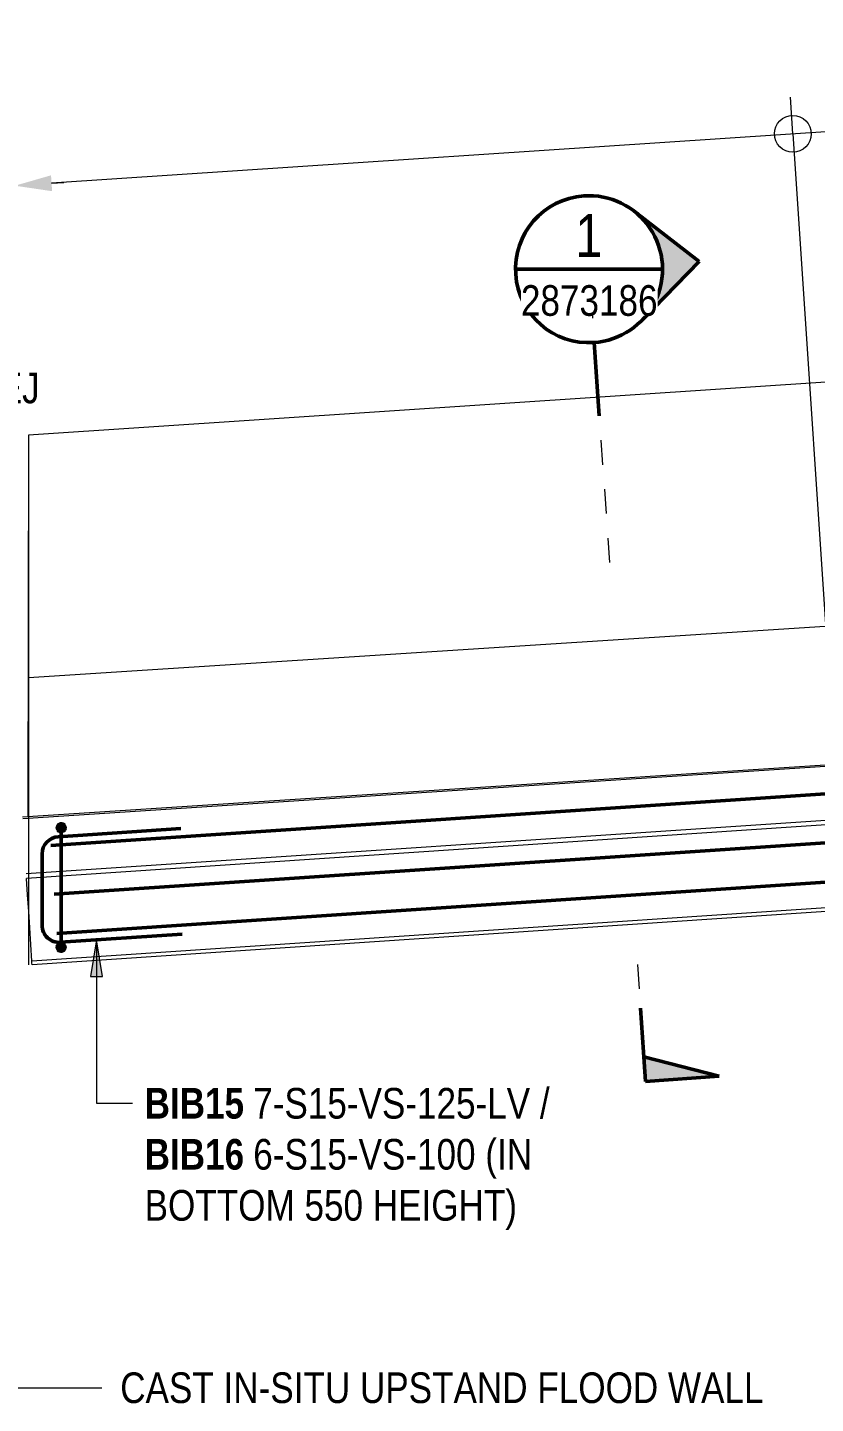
# Model space of a CAD drawing. Header units: metres. Extents: x 0 to 92, y 3 to 548.
# Drawn here: x 59.57 to 62.79, y 542.1 to 547.72 of the extents above; entities that cross this region are included whole.
import ezdxf

# ---------------------------------------------------------------- set-up
doc = ezdxf.new("R2010")
doc.units = ezdxf.units.M
doc.linetypes.add('Dot_Section Line', pattern=[0.02, 0, -0.02])
for name, color, linetype, lineweight in [('A-ANNO-NOTE', 7, 'Continuous', 9), ('A-DETL', 7, 'Continuous', 13), ('A-DETL-GENF', 7, 'Continuous', 9), ('A-FLOR', 7, 'Continuous', 50), ('G-ANNO-TEXT', 7, 'Continuous', 9), ('S-BEAM', 7, 'Continuous', 50)]:
    doc.layers.add(name, color=color, linetype=linetype, lineweight=lineweight)
doc.layers.add('G-ANNO-SYMB', color=7, linetype='Continuous', lineweight=35, true_color=0x0080ff)
doc.styles.add('Arial Narrow_2', font='ARIALN.TTF', dxfattribs={"height": 0.125})
doc.styles.add('Arial Narrow_3', font='ARIALN.TTF', dxfattribs={"height": 0.175})
doc.styles.add('Arial Narrow_B', font='ARIALNB.TTF', dxfattribs={"height": 0.125})

# ---------------------------------------------------------------- blocks, each defined once
blk = doc.blocks.new('T2DExtentArrowReinf2 - Extent-8792633-DRG-2873186 - BARRIER TOP REINFORCEMENT PLAN _SE corner_')
at = {"layer": 'A-DETL-GENF'}
for p, q in [((6.6756, 0), (6.6756, 2.5169)), ((0.15, 0), (9.7072, 0))]:
    blk.add_line(p, q, dxfattribs=at)
blk = doc.blocks.new('Repeating Detail - N32-7932625-DRG-2873186 - BARRIER TOP REINFORCEMENT PLAN _SE corner_')
at = {"layer": 'A-DETL-GENF'}
blk.add_hatch(color=256, dxfattribs=at).paths.add_polyline_path([(-0.016, 0), (-0.0155, 0.0041), (-0.0139, 0.008), (-0.0113, 0.0113), (-0.008, 0.0139), (-0.0041, 0.0155), (0, 0.016), (0.0041, 0.0155), (0.008, 0.0139), (0.0113, 0.0113), (0.0139, 0.008), (0.0155, 0.0041), (0.016, 0), (0.0155, -0.0041), (0.0139, -0.008), (0.0113, -0.0113), (0.008, -0.0139), (0.0041, -0.0155), (0, -0.016), (-0.0041, -0.0155), (-0.008, -0.0139), (-0.0113, -0.0113), (-0.0139, -0.008), (-0.0155, -0.0041)])
at = {"layer": 'A-DETL-GENF', "lineweight": 50}
for start, end in [(360, 180), (180, 360)]:
    blk.add_arc((0, 0), 0.016, start, end, dxfattribs=at)
blk = doc.blocks.new('Section - sectionTail-4870194-DRG-2873186 - BARRIER TOP REINFORCEMENT PLAN _SE corner_')
at = {"layer": 'G-ANNO-SYMB', "lineweight": 9}
blk.add_hatch(color=7, dxfattribs=at).paths.add_polyline_path([(-0.006, 0.006), (-0.004, 0), (-0.006, 0)])
at = {"layer": 'G-ANNO-SYMB', "color": 7, "lineweight": 50}
for p, q in [((-0.006, 0.006), (-0.006, 0)), ((-0.004, 0), (-0.006, 0.006)), ((-0.006, 0), (-0.004, 0)), ((-0.006, 0), (0, 0))]:
    blk.add_line(p, q, dxfattribs=at)
blk = doc.blocks.new('Section - SectionHead-4898858-DRG-2873186 - BARRIER TOP REINFORCEMENT PLAN _SE corner_')
at = {"layer": 'G-ANNO-SYMB', "lineweight": 9}
h = blk.add_hatch(color=7, dxfattribs=at)
edge = h.paths.add_edge_path()
edge.add_line((-0.002, 0.009), (0.00247, 0.004))
edge.add_arc((-0.002, 0), 0.006, 41.8277, 138.1723)
edge.add_line((-0.00647, 0.004), (-0.002, 0.009))
at = {"layer": 'G-ANNO-SYMB', "color": 7, "lineweight": 50}
for p, q in [((-0.002, 0.009), (-0.00647, 0.004)), ((0.00247, 0.004), (-0.002, 0.009)), ((0.004, 0), (0.01, 0))]:
    blk.add_line(p, q, dxfattribs=at)
for start, end in [(360, 180), (180, 360)]:
    blk.add_arc((-0.002, 0), 0.006, start, end, dxfattribs=at)

msp = doc.modelspace()

# ---------------------------------------------------------------- hatches: boundary and pattern name
at = {"layer": 'A-ANNO-NOTE', "lineweight": 5}
msp.add_hatch(color=256, dxfattribs=at).paths.add_polyline_path([(59.6708, 547.0482), (59.6664, 547.113), (59.5189, 547.0706)])
at = {"layer": 'G-ANNO-TEXT'}
msp.add_hatch(color=256, dxfattribs=at).paths.add_polyline_path([(59.8519, 543.992), (59.8268, 543.842), (59.877, 543.842)])

# ---------------------------------------------------------------- linework, layer by layer
at = {"layer": 'A-ANNO-NOTE'}
for p, q in [((62.6935, 547.2828), (62.6835, 547.4324)), ((59.6686, 547.0806), (59.7185, 547.0839))]:
    msp.add_line(p, q, dxfattribs=at)
msp.add_circle((62.6935, 547.2823), 0.075, dxfattribs=at)
msp.add_circle((62.6935, 547.2823), 0.075, dxfattribs=at)
at = {"layer": 'A-DETL', "color": 9, "true_color": 0xc3c3c3}
for p, q in [((59.5747, 546.0522), (59.5747, 544.4995)), ((69.5498, 545.706), (59.5747, 545.062))]:
    msp.add_line(p, q, dxfattribs=at)
at = {"layer": 'A-DETL', "lineweight": 50}
for p, q in [((69.4968, 545.0329), (59.6654, 544.3775)), ((69.5101, 544.8334), (59.6793, 544.178)), ((69.5207, 544.6737), (59.6905, 544.0184)), ((60.1959, 544.4464), (59.6952, 544.413)), ((59.7079, 544.434), (59.7079, 543.9775)), ((59.6299, 544.3431), (59.6299, 544.0518)), ((59.7045, 543.9819), (60.2013, 544.0151))]:
    msp.add_line(p, q, dxfattribs=at)
at = {"layer": 'A-DETL'}
msp.add_line((59.5747, 544.4995), (59.5747, 543.8895), dxfattribs=at)
at = {"layer": 'A-DETL', "lineweight": 50}
for centre, start, end in [((59.6999, 544.3431), 93.8141, 180), ((59.6999, 544.0518), 180, 273.8141)]:
    msp.add_arc(centre, 0.07, start, end, dxfattribs=at)
at = {"layer": 'A-DETL-GENF'}
for p, q in [((59.7079, 544.4498), (59.7277, 544.4473)), ((59.7079, 543.9617), (59.7277, 543.9592))]:
    msp.add_line(p, q, dxfattribs=at)
at = {"layer": 'A-FLOR', "lineweight": 13}
for p, q in [((69.6089, 545.1426), (59.551, 544.4856)), ((68.5519, 545.0745), (59.5505, 544.4933)), ((69.6228, 544.9338), (59.5654, 544.2612)), ((69.624, 544.9159), (59.5666, 544.243)), ((69.6465, 544.5783), (59.5882, 543.9054)), ((69.6475, 544.5634), (59.5891, 543.8907))]:
    msp.add_line(p, q, dxfattribs=at)
at = {"layer": 'A-FLOR', "lineweight": 13, "flags": 128}
for points in [[(59.5882, 543.9054), (59.5838, 543.973), (59.5795, 544.0405), (59.5752, 544.108), (59.5709, 544.1755), (59.5666, 544.243)], [(59.5891, 543.8907), (59.5886, 543.8981), (59.5882, 543.9054)]]:
    msp.add_lwpolyline(points, dxfattribs=at)
at = {"layer": 'G-ANNO-SYMB', "color": 7, "lineweight": 50}
msp.add_line((61.5618, 546.7297), (62.1618, 546.7297), dxfattribs=at)
at = {"layer": 'G-ANNO-SYMB', "color": 7, "linetype": 'Dot_Section Line', "lineweight": 9, "true_color": 0xffffff}
for p, q in [((61.8687, 546.63), (61.9479, 545.495)), ((62.0597, 543.8918), (62.0721, 543.7137))]:
    msp.add_line(p, q, dxfattribs=at)
at = {"layer": 'G-ANNO-TEXT'}
for p, q in [((59.8519, 543.992), (59.8268, 543.842)), ((59.877, 543.842), (59.8519, 543.992)), ((59.8519, 543.992), (59.8519, 543.3249)), ((59.8268, 543.842), (59.877, 543.842)), ((59.8519, 543.3249), (59.9983, 543.3249)), ((59.0333, 542.1637), (59.8738, 542.1637))]:
    msp.add_line(p, q, dxfattribs=at)
at = {"layer": 'S-BEAM', "color": 9, "lineweight": 13, "true_color": 0xc0c0c0}
for p, q in [((69.4748, 546.7122), (59.5747, 546.0522)), ((59.5747, 546.0522), (59.5718, 544.4946))]:
    msp.add_line(p, q, dxfattribs=at)

# ---------------------------------------------------------------- block references
at = {"layer": 'A-DETL-GENF', "rotation": 183.814109833316}
msp.add_blockref('T2DExtentArrowReinf2 - Extent-8792633-DRG-2873186 - BARRIER TOP REINFORCEMENT PLAN _SE corner_', (69.3543, 547.7263), dxfattribs=at)
at = {"layer": 'A-DETL-GENF', "extrusion": (0, 0, -1), "rotation": 97.13788807346724}
for p in [(-59.7079, 544.4498), (-59.7079, 543.9617)]:
    msp.add_blockref('Repeating Detail - N32-7932625-DRG-2873186 - BARRIER TOP REINFORCEMENT PLAN _SE corner_', p, dxfattribs=at)
at = {"layer": 'G-ANNO-SYMB', "color": 7, "lineweight": 50, "xscale": 49.99999999999998, "yscale": 49.99999999999998, "zscale": 49.99999999999998, "rotation": 273.9889359072803}
msp.add_blockref('Section - SectionHead-4898858-DRG-2873186 - BARRIER TOP REINFORCEMENT PLAN _SE corner_', (61.8687, 546.63), dxfattribs=at)
at = {"layer": 'G-ANNO-SYMB', "color": 7, "lineweight": 50, "extrusion": (0, 0, -1), "xscale": 49.99999999999997, "yscale": 49.99999999999997, "zscale": 49.99999999999997, "rotation": 86.01106409271988}
msp.add_blockref('Section - sectionTail-4870194-DRG-2873186 - BARRIER TOP REINFORCEMENT PLAN _SE corner_', (-62.0721, 543.7137), dxfattribs=at)

# ---------------------------------------------------------------- texts
at = {"layer": 'G-ANNO-TEXT', "char_height": 0.125, "attachment_point": 1, "bg_fill": 3, "box_fill_scale": 1, "bg_fill_color": 256, "bg_fill_transparency": 0}
for s, insert, style in [('BIB15 ', (60.0483, 543.3874), 'Arial Narrow_B'), ('BIB16', (60.0483, 543.1791), 'Arial Narrow_B'), ('BOTTOM 550 HEIGHT) ', (60.0483, 542.9707), 'Arial Narrow_2')]:
    msp.add_mtext(s, dxfattribs=dict(at, insert=insert, style=style))
at = {"layer": 'G-ANNO-TEXT', "insert": (59.9488, 542.2262), "char_height": 0.125, "attachment_point": 1, "style": 'Arial Narrow_2', "bg_fill": 3, "box_fill_scale": 1, "bg_fill_color": 256, "bg_fill_true_color": 13158600, "bg_fill_transparency": 0}
msp.add_mtext('CAST IN-SITU UPSTAND FLOOD WALL', dxfattribs=at)

# ---------------------------------------------------------------- next in the draw order: texts
at = {"layer": 'G-ANNO-SYMB', "color": 7, "lineweight": 9, "insert": (61.8055, 546.9546), "char_height": 0.175, "attachment_point": 1, "style": 'Arial Narrow_3', "bg_fill": 3, "box_fill_scale": 1, "bg_fill_color": 256, "bg_fill_transparency": 0}
msp.add_mtext('1', dxfattribs=at)
at = {"layer": 'G-ANNO-SYMB', "color": 7, "lineweight": 9, "insert": (61.584, 546.6645), "char_height": 0.125, "attachment_point": 1, "style": 'Arial Narrow_2', "bg_fill": 3, "box_fill_scale": 1, "bg_fill_color": 256, "bg_fill_true_color": 13158600, "bg_fill_transparency": 0}
msp.add_mtext('2873186', dxfattribs=at)
at = {"layer": 'G-ANNO-TEXT', "char_height": 0.125, "attachment_point": 1, "style": 'Arial Narrow_2', "bg_fill": 3, "box_fill_scale": 1, "bg_fill_color": 256, "bg_fill_transparency": 0}
for s, insert in [('EJ', (59.453, 546.3075)), ('7-S15-VS-125-LV / ', (60.4915, 543.3874)), (' 6-S15-VS-100 (IN ', (60.4518, 543.1791))]:
    msp.add_mtext(s, dxfattribs=dict(at, insert=insert))

doc.saveas('drawing.dxf')
